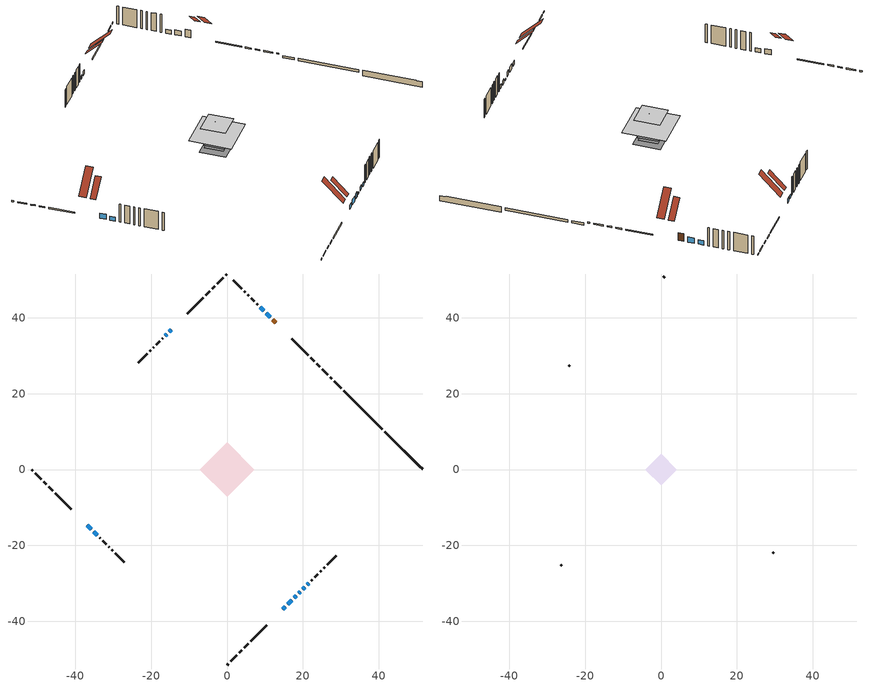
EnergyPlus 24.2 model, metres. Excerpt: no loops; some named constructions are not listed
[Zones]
conditioned space
 floor adiabatic (Floor2 construction): -3.35,0 0,3.35 3.35,0 0,-3.35 z0.43
 floor adiabatic (Floor3 construction): -0.77,0 0,0.77 0.77,0 0,-0.77 z0.43
 floor adiabatic (AdiabaticFloorConstruction): -7.13,0 0,7.13 7.13,0 0,-7.13 z2.87
 floor foundation (Slab1 construction): -4.4,0 0,4.4 4.4,0 0,-4.4 z-1.07
 floor foundation (Slab2 construction): -3.15,0 0,3.15 3.15,0 0,-3.15 z-0.3
 floor foundation (Slab2 construction 1): -1.37,0 0,1.37 1.37,0 0,-1.37 z-0.3
 wall outside (RimJoist1 construction): 0,-51.52 0.36,-51.16 / -51.52,0 -51.16,-0.36 / 0,51.52 -0.36,51.16 / 27.6,23.92 27.24,24.29 z0.43:0.73
 wall outside (RimJoist2 construction): 1.02,-50.51 2.54,-48.99 / -50.51,-1.02 -48.99,-2.54 / -1.02,50.51 -2.54,48.99 / 26.58,24.94 25.06,26.46 z0.43:0.73
 wall outside (RimJoist3 construction): 3.19,-48.33 3.92,-47.61 / -48.33,-3.19 -47.61,-3.92 / -3.19,48.33 -3.92,47.61 / 24.41,27.12 23.68,27.84 z0.43:0.73
 wall outside (RimJoist4 construction): 4.57,-46.95 5.55,-45.98 / -46.95,-4.57 -45.98,-5.55 / -4.57,46.95 -5.55,45.98 / 23.03,28.5 22.06,29.47 z0.43:0.73
 wall outside (RimJoist5 construction): 6.2,-45.32 10.53,-41 / -45.32,-6.2 -41,-10.53 / -6.2,45.32 -10.53,41 / 21.4,30.13 17.07,34.45 z0.43:0.73
 wall outside (AdiabaticWallConstruction 1): 12.91,38.61 12.02,39.5 z0.43:2.46
 wall outside (AdiabaticWallConstruction): 14.69,-36.84 15.32,-36.21 / 19.94,-31.58 20.56,-30.97 / 9.67,41.86 8.77,42.76 / -35.14,-16.39 -34.24,-17.29 z0.43:1.52; 11.37,40.16 10.32,41.2 / 15.97,-35.55 17.02,-34.51 / 17.67,-33.85 18.29,-33.24 / -36.84,-14.69 -35.79,-15.73 z0.43:1.78; -14.69,36.84 -15.19,36.33 z0.43:1.57; 18.94,-32.58 19.29,-32.24 z0.43:0.76; 21.21,-30.31 21.61,-29.92 / -15.85,35.68 -16.24,35.28 z0.43:1.35
 wall outside (Wall1 construction): 22.26,-29.26 22.49,-29.04 / -33.58,-17.94 -33.36,-18.17 / -16.9,34.63 -17.12,34.4 / 8.11,43.41 7.89,43.63 z0.43:5.31
 wall outside (Wall2 construction): 23.14,-28.38 23.98,-27.55 / -32.7,-18.82 -31.87,-19.66 / -17.78,33.75 -18.62,32.91 / 7.23,44.29 6.4,45.13 z0.43:5.31
 wall outside (Wall3 construction): 24.64,-26.89 24.85,-26.68 / -31.21,-20.32 -31,-20.53 / -19.27,32.25 -19.48,32.04 / 5.74,45.79 5.53,46 z0.43:5.31
 wall outside (Wall4 construction): 25.5,-26.02 25.79,-25.74 / -30.34,-21.18 -30.06,-21.47 / -20.14,31.39 -20.42,31.1 / 4.87,46.65 4.59,46.94 z0.43:5.31
 wall outside (Wall5 construction): 26.44,-25.08 28.77,-22.75 / -29.4,-22.12 -27.07,-24.45 / -21.08,30.45 -23.41,28.12 / 3.93,47.59 1.6,49.92 z0.43:5.31
 wall foundation (FoundationWall1 construction): 41.57,9.95,-1.07 41.57,9.95,0.43 50.53,1,0.43 50.53,1,0.32 51.52,0,0.32 51.52,0,-1.07
 wall foundation (FoundationWall2 construction): 40.91,10.61 30.82,20.71 z-0.3:0.31
 wall foundation (FoundationWall3 construction): 30.16,21.36 28.26,23.27 z-0.3:0.31
 window (WindowConstruction): 14.69,-36.84 15.32,-36.21 z0.43:1.52
 window (WindowConstruction 4): 11.37,40.16 10.32,41.2 z0.43:1.78
 window (WindowConstruction 5): -14.69,36.84 -15.19,36.33 z0.43:1.57
 window (WindowConstruction 6): 15.97,-35.55 17.02,-34.51 z0.43:1.78
 window (WindowConstruction 7): 17.68,-33.85 18.29,-33.24 z0.43:1.78
 window (WindowConstruction 8): -36.84,-14.69 -35.79,-15.73 z0.43:1.78
 window (WindowConstruction 11): 18.94,-32.58 19.29,-32.24 z0.43:0.76
 window (WindowConstruction 1): 19.94,-31.58 20.55,-30.97 z0.43:1.52
 window (WindowConstruction 2): 9.67,41.86 8.77,42.76 z0.43:1.52
 window (WindowConstruction 3): -35.14,-16.39 -34.24,-17.29 z0.43:1.52
 window (WindowConstruction 9): 21.21,-30.31 21.61,-29.92 z0.43:1.34
 window (WindowConstruction 10): -15.85,35.68 -16.24,35.28 z0.43:1.34
 door (Door): 12.91,38.61 12.02,39.5 z0.43:2.46
 ceiling adiabatic (AdiabaticFloorConstruction): 0,-7.13 7.13,0 0,7.13 -7.13,0 z2.87
 roof outside (Roof2 construction): 14.03,-37.49,5.31 11.37,-34.83,9.08 10.42,-35.77,9.08 13.09,-38.44,5.31; -37.49,-14.03,5.31 -34.83,-11.37,9.08 -35.77,-10.42,9.08 -38.44,-13.09,5.31; -14.03,37.49,5.31 -11.37,34.83,9.08 -10.42,35.77,9.08 -13.09,38.44,5.31; 13.57,37.96,5.31 10.9,35.29,9.08 11.84,34.35,9.08 14.51,37.01,5.31
 roof outside (Roof3 construction): 0,0.75 -0.75,0 0,-0.75 0.75,0 z5.31
attic - vented
 floor to conditioned space (Floor1 construction Reversed): -4.19,0 0,4.19 4.19,0 0,-4.19 z5.31
 wall outside (Wall6 construction): 29.43,-22.1 29.72,-21.81 / -26.42,-25.11 -26.13,-25.4 / -24.07,27.46 -24.36,27.17 / 0.95,50.58 0.66,50.87 z0.43:5.31
 roof outside (Roof1 construction): 12.43,-39.09,5.31 8.91,-35.57,10.29 7.66,-36.81,10.29 11.19,-40.34,5.31; -39.09,-12.43,5.31 -35.57,-8.91,10.29 -36.81,-7.66,10.29 -40.34,-11.19,5.31; -12.43,39.09,5.31 -8.91,35.57,10.29 -7.66,36.81,10.29 -11.19,40.34,5.31; 15.17,36.36,5.31 11.64,32.83,10.29 12.89,31.58,10.29 16.41,35.11,5.31
[Material] Roughness=Rough; Thermal Absorptance=0.9
Name | Thickness {m} | Conductivity {W/m-K} | Density {kg/m3} | Specific Heat {J/kg-K} | Solar Absorptance | Visible Absorptance
ceiling loosefill ins | 0.254 | 0.0480833 | 16.02 | 1046.75 | 0.7 | 0.7
ceiling stud and cavity | 0.1397 | 0.228636 | 65.682 | 1177.47 | 0.7 | 0.7
gypsum board | 0.0127 | 0.160291 | 801 | 837.4 | 0.6 | 0.6
[Construction]
Floor1 construction: ceiling loosefill ins, ceiling stud and cavity, gypsum board
[EnergyManagementSystem:Program]
component_loads_program: Set loads_htg_walls = 0; Set loads_htg_rim_joists = 0; Set loads_htg_foundation_walls = 0; Set loads_htg_floors = 0; Set loads_htg_slabs = 0; Set loads_htg_ceilings = 0; Set loads_htg_roofs = 0; Set loads_htg_windows_conduction = 0; Set loads_htg_windows_solar = 0; Set loads_htg_doors = 0; Set loads_htg_skylights_conduction = 0; Set loads_htg_skylights_solar = 0; Set loads_htg_internal_mass = 0; Set loads_htg_intgains = 0; Set loads_htg_lighting = 0; Set loads_htg_infil = 0; Set loads_htg_mechvent = 0; Set loads_htg_natvent = 0; Set loads_htg_whf = 0; Set loads_htg_ducts = 0; Set loads_clg_walls = 0; Set loads_clg_rim_joists = 0; Set loads_clg_foundation_walls = 0; Set loads_clg_floors = 0; Set loads_clg_slabs = 0; Set loads_clg_ceilings = 0; Set loads_clg_roofs = 0; Set loads_clg_windows_conduction = 0; Set loads_clg_windows_solar = 0; Set loads_clg_doors = 0; Set loads_clg_skylights_conduction = 0; Set loads_clg_skylights_solar = 0; Set loads_clg_internal_mass = 0; Set loads_clg_intgains = 0; Set loads_clg_lighting = 0; Set loads_clg_infil = 0; Set loads_clg_mechvent = 0; Set loads_clg_natvent = 0; Set loads_clg_whf = 0; Set loads_clg_ducts = 0; Set hr_walls = 0; Set hr_walls = hr_walls + s_conv_36 + s_ig_36 + s_sol_36 + s_lgt_36 + s_surf_36; Set hr_walls = hr_walls + s_conv_37 + s_ig_37 + s_sol_37 + s_lgt_37 + s_surf_37; Set hr_walls = hr_walls + s_conv_38 + s_ig_38 + s_sol_38 + s_lgt_38 + s_surf_38; Set hr_walls = hr_walls + s_conv_39 + s_ig_39 + s_sol_39 + s_lgt_39 + s_surf_39; Set hr_walls = hr_walls + s_conv_40 + s_ig_40 + s_sol_40 + s_lgt_40 + s_surf_40; Set hr_walls = hr_walls + s_conv_41 + s_ig_41 + s_sol_41 + s_lgt_41 + s_surf_41; Set hr_walls = hr_walls + s_conv_42 + s_ig_42 + s_sol_42 + s_lgt_42 + s_surf_42; Set hr_walls = hr_walls + s_conv_43 + s_ig_43 + s_sol_43 + s_lgt_43 + s_surf_43; Set hr_walls = hr_walls + s_conv_44 + s_ig_44 + s_sol_44 + s_lgt_44 + s_surf_44; Set hr_walls = hr_walls + s_conv_45 + s_ig_45 + s_sol_45 + s_lgt_45 + s_surf_45; Set hr_walls = hr_walls + s_conv_46 + s_ig_46 + s_sol_46 + s_lgt_46 + s_surf_46; Set hr_walls = hr_walls + s_conv_47 + s_ig_47 + s_sol_47 + s_lgt_47 + s_surf_47; Set hr_walls = hr_walls + s_conv_48 + s_ig_48 + s_sol_48 + s_lgt_48 + s_surf_48; Set hr_walls = hr_walls + s_conv_49 + s_ig_49 + s_sol_49 + s_lgt_49 + s_surf_49; Set hr_walls = hr_walls + s_conv_50 + s_ig_50 + s_sol_50 + s_lgt_50 + s_surf_50; Set hr_walls = hr_walls + s_conv_51 + s_ig_51 + s_sol_51 + s_lgt_51 + s_surf_51; Set hr_walls = hr_walls + s_conv_52 + s_ig_52 + s_sol_52 + s_lgt_52 + s_surf_52; Set hr_walls = hr_walls + s_conv_53 + s_ig_53 + s_sol_53 + s_lgt_53 + s_surf_53; Set hr_walls = hr_walls + s_conv_54 + s_ig_54 + s_sol_54 + s_lgt_54 + s_surf_54; Set hr_walls = hr_walls + s_conv_55 + s_ig_55 + s_sol_55 + s_lgt_55 + s_surf_55; Set hr_rim_joists = 0; Set hr_rim_joists = hr_rim_joists + s_conv_8 + s_ig_8 + s_sol_8 + s_lgt_8 + s_surf_8; Set hr_rim_joists = hr_rim_joists + s_conv_9 + s_ig_9 + s_sol_9 + s_lgt_9 + s_surf_9; Set hr_rim_joists = hr_rim_joists + s_conv_10 + s_ig_10 + s_sol_10 + s_lgt_10 + s_surf_10; Set hr_rim_joists = hr_rim_joists + s_conv_11 + s_ig_11 + s_sol_11 + s_lgt_11 + s_surf_11; Set hr_rim_joists = hr_rim_joists + s_conv_12 + s_ig_12 + s_sol_12 + s_lgt_12 + s_surf_12; Set hr_rim_joists = hr_rim_joists + s_conv_13 + s_ig_13 + s_sol_13 + s_lgt_13 + s_surf_13; Set hr_rim_joists = hr_rim_joists + s_conv_14 + s_ig_14 + s_sol_14 + s_lgt_14 + s_surf_14; Set hr_rim_joists = hr_rim_joists + s_conv_15 + s_ig_15 + s_sol_15 + s_lgt_15 + s_surf_15; Set hr_rim_joists = hr_rim_joists + s_conv_16 + s_ig_16 + s_sol_16 + s_lgt_16 + s_surf_16; Set hr_rim_joists = hr_rim_joists + s_conv_17 + s_ig_17 + s_sol_17 + s_lgt_17 + s_surf_17; Set hr_rim_joists = hr_rim_joists + s_conv_18 + s_ig_18 + s_sol_18 + s_lgt_18 + s_surf_18; Set hr_rim_joists = hr_rim_joists + s_conv_19 + s_ig_19 + s_sol_19 + s_lgt_19 + s_surf_19; Set hr_rim_joists = hr_rim_joists + s_conv_20 + s_ig_20 + s_sol_20 + s_lgt_20 + s_surf_20; Set hr_rim_joists = hr_rim_joists + s_conv_21 + s_ig_21 + s_sol_21 + s_lgt_21 + s_surf_21; Set hr_rim_joists = hr_rim_joists + s_conv_22 + s_ig_22 + s_sol_22 + s_lgt_22 + s_surf_22; Set hr_rim_joists = hr_rim_joists + s_conv_23 + s_ig_23 + s_sol_23 + s_lgt_23 + s_surf_23; Set hr_rim_joists = hr_rim_joists + s_conv_24 + s_ig_24 + s_sol_24 + s_lgt_24 + s_surf_24; Set hr_rim_joists = hr_rim_joists + s_conv_25 + s_ig_25 + s_sol_25 + s_lgt_25 + s_surf_25; Set hr_rim_joists = hr_rim_joists + s_conv_26 + s_ig_26 + s_sol_26 + s_lgt_26 + s_surf_26; Set hr_rim_joists = hr_rim_joists + s_conv_27 + s_ig_27 + s_sol_27 + s_lgt_27 + s_surf_27; Set hr_foundation_walls = 0; Set hr_foundation_walls = hr_foundation_walls + s_conv_3 + s_ig_3 + s_sol_3 + s_lgt_3 + s_surf_3; Set hr_foundation_walls = hr_foundation_walls + s_conv_4 + s_ig_4 + s_sol_4 + s_lgt_4 + s_surf_4; Set hr_foundation_walls = hr_foundation_walls + s_conv_5 + s_ig_5 + s_sol_5 + s_lgt_5 + s_surf_5; Set hr_floors = 0; Set hr_floors = hr_floors + s_conv_1 + s_ig_1 + s_sol_1 + s_lgt_1 + s_surf_1; Set hr_floors = hr_floors + s_conv_2 + s_ig_2 + s_sol_2 + s_lgt_2 + s_surf_2; Set hr_slabs = 0; Set hr_slabs = hr_slabs + s_conv_33 + s_ig_33 + s_sol_33 + s_lgt_33 + s_surf_33; Set hr_slabs = hr_slabs + s_conv_34 + s_ig_34 + s_sol_34 + s_lgt_34 + s_surf_34; Set hr_slabs = hr_slabs + s_conv_35 + s_ig_35 + s_sol_35 + s_lgt_35 + s_surf_35; Set hr_ceilings = 0; Set hr_ceilings = hr_ceilings + s_conv + s_ig + s_sol + s_lgt + s_surf; Set hr_roofs = 0; Set hr_roofs = hr_roofs + s_conv_28 + s_ig_28 + s_sol_28 + s_lgt_28 + s_surf_28; Set hr_roofs = hr_roofs + s_conv_29 + s_ig_29 + s_sol_29 + s_lgt_29 + s_surf_29; Set hr_roofs = hr_roofs + s_conv_30 + s_ig_30 + s_sol_30 + s_lgt_30 + s_surf_30; Set hr_roofs = hr_roofs + s_conv_31 + s_ig_31 + s_sol_31 + s_lgt_31 + s_surf_31; Set hr_roofs = hr_roofs + s_conv_32 + s_ig_32 + s_sol_32 + s_lgt_32 + s_surf_32; Set hr_windows_conduction = 0; Set hr_windows_conduction = hr_windows_conduction + ss_conv_1; Set hr_windows_conduction = hr_windows_conduction + ss_ig_1; Set hr_windows_conduction = hr_windows_conduction + ss_surf_1; Set hr_windows_conduction = hr_windows_conduction + ss_conv_2; Set hr_windows_conduction = hr_windows_conduction + ss_ig_2; Set hr_windows_conduction = hr_windows_conduction + ss_surf_2; Set hr_windows_conduction = hr_windows_conduction + ss_conv_3; Set hr_windows_conduction = hr_windows_conduction + ss_ig_3; Set hr_windows_conduction = hr_windows_conduction + ss_surf_3; Set hr_windows_conduction = hr_windows_conduction + ss_conv_4; Set hr_windows_conduction = hr_windows_conduction + ss_ig_4; Set hr_windows_conduction = hr_windows_conduction + ss_surf_4; Set hr_windows_conduction = hr_windows_conduction + ss_conv_5; Set hr_windows_conduction = hr_windows_conduction + ss_ig_5; Set hr_windows_conduction = hr_windows_conduction + ss_surf_5; Set hr_windows_conduction = hr_windows_conduction + ss_conv_6; Set hr_windows_conduction = hr_windows_conduction + ss_ig_6; Set hr_windows_conduction = hr_windows_conduction + ss_surf_6; Set hr_windows_conduction = hr_windows_conduction + ss_conv_7; Set hr_windows_conduction = hr_windows_conduction + ss_ig_7; Set hr_windows_conduction = hr_windows_conduction + ss_surf_7; Set hr_windows_conduction = hr_windows_conduction + ss_conv_8; Set hr_windows_conduction = hr_windows_conduction + ss_ig_8; Set hr_windows_conduction = hr_windows_conduction + ss_surf_8; Set hr_windows_conduction = hr_windows_conduction + ss_conv_9; Set hr_windows_conduction = hr_windows_conduction + ss_ig_9; Set hr_windows_conduction = hr_windows_conduction + ss_surf_9; Set hr_windows_conduction = hr_windows_conduction + ss_conv_10; Set hr_windows_conduction = hr_windows_conduction + ss_ig_10; Set hr_windows_conduction = hr_windows_conduction + ss_surf_10; Set hr_windows_conduction = hr_windows_conduction + ss_conv_11; Set hr_windows_conduction = hr_windows_conduction + ss_ig_11; Set hr_windows_conduction = hr_windows_conduction + ss_surf_11; Set hr_windows_conduction = hr_windows_conduction + ss_conv_12; Set hr_windows_conduction = hr_windows_conduction + ss_ig_12; Set hr_windows_conduction = hr_windows_conduction + ss_surf_12; Set hr_windows_solar = 0; Set hr_windows_solar = hr_windows_solar - ss_trans_in * ZoneTimestep * 3600 + ss_back_out * ZoneTimestep * 3600 + ss_trans_out * ZoneTimestep * 3600; Set hr_windows_solar = hr_windows_solar - ss_trans_in_1 * ZoneTimestep * 3600 + ss_back_out_1 * ZoneTimestep * 3600 + ss_trans_out_1 * ZoneTimestep * 3600; Set hr_windows_solar = hr_windows_solar - ss_trans_in_2 * ZoneTimestep * 3600 + ss_back_out_2 * ZoneTimestep * 3600 + ss_trans_out_2 * ZoneTimestep * 3600; Set hr_windows_solar = hr_windows_solar - ss_trans_in_3 * ZoneTimestep * 3600 + ss_back_out_3 * ZoneTimestep * 3600 + ss_trans_out_3 * ZoneTimestep * 3600; Set hr_windows_solar = hr_windows_solar - ss_trans_in_4 * ZoneTimestep * 3600 + ss_back_out_4 * ZoneTimestep * 3600 + ss_trans_out_4 * ZoneTimestep * 3600; Set hr_windows_solar = hr_windows_solar - ss_trans_in_5 * ZoneTimestep * 3600 + ss_back_out_5 * ZoneTimestep * 3600 + ss_trans_out_5 * ZoneTimestep * 3600; Set hr_windows_solar = hr_windows_solar - ss_trans_in_6 * ZoneTimestep * 3600 + ss_back_out_6 * ZoneTimestep * 3600 + ss_trans_out_6 * ZoneTimestep * 3600; Set hr_windows_solar = hr_windows_solar - ss_trans_in_7 * ZoneTimestep * 3600 + ss_back_out_7 * ZoneTimestep * 3600 + ss_trans_out_7 * ZoneTimestep * 3600; Set hr_windows_solar = hr_windows_solar - ss_trans_in_8 * ZoneTimestep * 3600 + ss_back_out_8 * ZoneTimestep * 3600 + ss_trans_out_8 * ZoneTimestep * 3600; Set hr_windows_solar = hr_windows_solar - ss_trans_in_9 * ZoneTimestep * 3600 + ss_back_out_9 * ZoneTimestep * 3600 + ss_trans_out_9 * ZoneTimestep * 3600; Set hr_windows_solar = hr_windows_solar - ss_trans_in_10 * ZoneTimestep * 3600 + ss_back_out_10 * ZoneTimestep * 3600 + ss_trans_out_10 * ZoneTimestep * 3600; Set hr_windows_solar = hr_windows_solar - ss_trans_in_11 * ZoneTimestep * 3600 + ss_back_out_11 * ZoneTimestep * 3600 + ss_trans_out_11 * ZoneTimestep * 3600; Set hr_doors = 0; Set hr_doors = hr_doors + ss_sol; Set hr_doors = hr_doors + ss_lgt; Set hr_doors = hr_doors + ss_conv; Set hr_doors = hr_doors + ss_ig; Set hr_doors = hr_doors + ss_surf; Set hr_skylights_conduction = 0; Set hr_skylights_solar = 0; Set hr_internal_mass = 0; Set hr_internal_mass = hr_internal_mass + s_conv_6 + s_ig_6 + s_sol_6 + s_lgt_6 + s_surf_6; Set hr_internal_mass = hr_internal_mass + s_conv_7 + s_ig_7 + s_sol_7 + s_lgt_7 + s_surf_7; Set hr_internal_mass = hr_internal_mass + im_conv + im_ig + im_sol + im_lgt + im_surf; Set hr_internal_mass = hr_internal_mass + im_conv_1 + im_ig_1 + im_sol_1 + im_lgt_1 + im_surf_1; Set hr_intgains = 0; Set hr_intgains = hr_intgains - ig_ee_conv - ig_ee_rad - ig_ee_conv_1 - ig_ee_rad_1 - ig_ee_conv_2 - ig_ee_rad_2 - ig_ee_conv_3 - ig_ee_rad_3 - ig_ee_conv_4 - ig_ee_rad_4 - ig_ee_conv_5 - ig_ee_rad_5 - ig_ee_conv_6 - ig_ee_rad_6 - ig_oe_conv - ig_oe_rad - ig_oe_conv_1 - ig_oe_rad_1 - ig_oe_conv_2 - ig_oe_rad_2 - ig_oe_conv_3 - ig_oe_rad_3 - ig_oe_conv_4 - ig_oe_rad_4 - ig_ppl_conv - ig_ppl_rad; Set hr_lighting = 0; Set hr_lighting = hr_lighting - ig_lgt_conv - ig_lgt_rad - ig_lgt_vis; Set hr_infil = 0; Set hr_infil = hr_infil - airflow_gain + airflow_loss; Set hr_natvent = 0; Set hr_natvent = hr_natvent - airflow_gain_1 + airflow_loss_1; Set hr_whf = 0; Set hr_whf = hr_whf - airflow_gain_2 + airflow_loss_2; Set hr_mechvent = 0; Set hr_mechvent = hr_mechvent - mv_conv - mv_rad - mv_conv_1 - mv_rad_1 - mv_conv_2 - mv_rad_2 - mv_conv_3 - mv_rad_3; Set hr_ducts = 0; Set hr_intgains = hr_intgains + dhw_loss * (1.0*(1-dhw_rtf) + 1.0*dhw_rtf); Set htg_mode = 0; Set clg_mode = 0; If (htg_load_cond > 0); Set htg_mode = 1.0; ElseIf (clg_load_cond > 0); Set clg_mode = 0.0; Else; Set htg_season = 0; Set clg_season = 0; If ((DayOfYear >= 1) && (DayOfYear <= 365)); Set clg_season = 1; EndIf; If ((DayOfYear >= 1) && (DayOfYear <= 365)); Set htg_season = 1; EndIf; If ((airflow_gain_1 <> 0) || (airflow_loss_1 <> 0)) && (clg_season == 1); Set clg_mode = 0.0; ElseIf ((airflow_gain_2 <> 0) || (airflow_loss_2 <> 0)) && (clg_season == 1); Set clg_mode = 0.0; Else; Set Tmid_setpoint = (htg_sp_s_1 + clg_sp_s_1) / 2; If (tin_s_1 > Tmid_setpoint) && (clg_season == 1); Set clg_mode = 0.0; ElseIf (tin_s_1 < Tmid_setpoint) && (htg_season == 1); Set htg_mode = 1.0; EndIf; EndIf; EndIf; Set loads_htg_walls = loads_htg_walls + (hr_walls * htg_mode * 1); Set loads_htg_rim_joists = loads_htg_rim_joists + (hr_rim_joists * htg_mode * 1); Set loads_htg_foundation_walls = loads_htg_foundation_walls + (hr_foundation_walls * htg_mode * 1); Set loads_htg_floors = loads_htg_floors + (hr_floors * htg_mode * 1); Set loads_htg_slabs = loads_htg_slabs + (hr_slabs * htg_mode * 1); Set loads_htg_ceilings = loads_htg_ceilings + (hr_ceilings * htg_mode * 1); Set loads_htg_roofs = loads_htg_roofs + (hr_roofs * htg_mode * 1); Set loads_htg_windows_conduction = loads_htg_windows_conduction + (hr_windows_conduction * htg_mode * 1); Set loads_htg_windows_solar = loads_htg_windows_solar + (hr_windows_solar * htg_mode * 1); Set loads_htg_doors = loads_htg_doors + (hr_doors * htg_mode * 1); Set loads_htg_skylights_conduction = loads_htg_skylights_conduction + (hr_skylights_conduction * htg_mode * 1); Set loads_htg_skylights_solar = loads_htg_skylights_solar + (hr_skylights_solar * htg_mode * 1); Set loads_htg_internal_mass = loads_htg_internal_mass + (hr_internal_mass * htg_mode * 1); Set loads_htg_intgains = loads_htg_intgains + (hr_intgains * htg_mode * 1); Set loads_htg_lighting = loads_htg_lighting + (hr_lighting * htg_mode * 1); Set loads_htg_infil = loads_htg_infil + (hr_infil * htg_mode * 1); Set loads_htg_mechvent = loads_htg_mechvent + (hr_mechvent * htg_mode * 1); Set loads_htg_natvent = loads_htg_natvent + (hr_natvent * htg_mode * 1); Set loads_htg_whf = loads_htg_whf + (hr_whf * htg_mode * 1); Set loads_htg_ducts = loads_htg_ducts + (hr_ducts * htg_mode * 1); Set loads_clg_walls = loads_clg_walls + (-hr_walls * clg_mode * 1); Set loads_clg_rim_joists = loads_clg_rim_joists + (-hr_rim_joists * clg_mode * 1); Set loads_clg_foundation_walls = loads_clg_foundation_walls + (-hr_foundation_walls * clg_mode * 1); Set loads_clg_floors = loads_clg_floors + (-hr_floors * clg_mode * 1); Set loads_clg_slabs = loads_clg_slabs + (-hr_slabs * clg_mode * 1); Set loads_clg_ceilings = loads_clg_ceilings + (-hr_ceilings * clg_mode * 1); Set loads_clg_roofs = loads_clg_roofs + (-hr_roofs * clg_mode * 1); Set loads_clg_windows_conduction = loads_clg_windows_conduction + (-hr_windows_conduction * clg_mode * 1); Set loads_clg_windows_solar = loads_clg_windows_solar + (-hr_windows_solar * clg_mode * 1); Set loads_clg_doors = loads_clg_doors + (-hr_doors * clg_mode * 1); Set loads_clg_skylights_conduction = loads_clg_skylights_conduction + (-hr_skylights_conduction * clg_mode * 1); Set loads_clg_skylights_solar = loads_clg_skylights_solar + (-hr_skylights_solar * clg_mode * 1); Set loads_clg_internal_mass = loads_clg_internal_mass + (-hr_internal_mass * clg_mode * 1); Set loads_clg_intgains = loads_clg_intgains + (-hr_intgains * clg_mode * 1); Set loads_clg_lighting = loads_clg_lighting + (-hr_lighting * clg_mode * 1); Set loads_clg_infil = loads_clg_infil + (-hr_infil * clg_mode * 1); Set loads_clg_mechvent = loads_clg_mechvent + (-hr_mechvent * clg_mode * 1); Set loads_clg_natvent = loads_clg_natvent + (-hr_natvent * clg_mode * 1); Set loads_clg_whf = loads_clg_whf + (-hr_whf * clg_mode * 1); Set loads_clg_ducts = loads_clg_ducts + (-hr_ducts * clg_mode * 1)
[EnergyManagementSystem:ProgramCallingManager]
water_heater_EC_adj_ProgramManager: EndOfSystemTimestepBeforeHVACReporting; water_heater_EC_adj
[EnergyManagementSystem:OutputVariable] Type of Data in Variable=Summed
Name | EMS Variable | Update Frequency | EMS Program or Subroutine | Units
boiler hydronic pump disaggregate htg primary | boiler_hydronic_pump_primary_htg | SystemTimestep | boiler_hydronic_pump_disaggregate_program | J
unit heater supply fan disaggregate htg primary | unit_heater_supply_fan_primary_htg | SystemTimestep | unit_heater_supply_fan_disaggregate_program | J
loads_htg_tot_peakload_outvar; loads_htg_tot_annual_outvar; Energy Management System Output Variable 1; Energy Management System Output Variable 45 | loads_htg_tot | ZoneTimestep | total_loads_program | J
loads_clg_tot_peakload_outvar; loads_clg_tot_annual_outvar; Energy Management System Output Variable 2; Energy Management System Output Variable 46 | loads_clg_tot | ZoneTimestep | total_loads_program | J
htg_unmet_hours_annual_outvar; Energy Management System Output Variable 3 | htg_unmet_hours | ZoneTimestep | unmet_hours_program | hr
clg_unmet_hours_annual_outvar; Energy Management System Output Variable 4 | clg_unmet_hours | ZoneTimestep | unmet_hours_program | hr
loads_htg_roofs_annual_outvar; Energy Management System Output Variable 5 | loads_htg_roofs | ZoneTimestep | component_loads_program | J
loads_htg_ceilings_annual_outvar; Energy Management System Output Variable 6 | loads_htg_ceilings | ZoneTimestep | component_loads_program | J
loads_htg_walls_annual_outvar; Energy Management System Output Variable 7 | loads_htg_walls | ZoneTimestep | component_loads_program | J
loads_htg_rim_joists_annual_outvar; Energy Management System Output Variable 8 | loads_htg_rim_joists | ZoneTimestep | component_loads_program | J
loads_htg_foundation_walls_annual_outvar; Energy Management System Output Variable 9 | loads_htg_foundation_walls | ZoneTimestep | component_loads_program | J
loads_htg_doors_annual_outvar; Energy Management System Output Variable 10 | loads_htg_doors | ZoneTimestep | component_loads_program | J
loads_htg_windows_conduction_annual_outvar; Energy Management System Output Variable 11 | loads_htg_windows_conduction | ZoneTimestep | component_loads_program | J
loads_htg_windows_solar_annual_outvar; Energy Management System Output Variable 12 | loads_htg_windows_solar | ZoneTimestep | component_loads_program | J
loads_htg_skylights_conduction_annual_outvar; Energy Management System Output Variable 13 | loads_htg_skylights_conduction | ZoneTimestep | component_loads_program | J
loads_htg_skylights_solar_annual_outvar; Energy Management System Output Variable 14 | loads_htg_skylights_solar | ZoneTimestep | component_loads_program | J
loads_htg_floors_annual_outvar; Energy Management System Output Variable 15 | loads_htg_floors | ZoneTimestep | component_loads_program | J
loads_htg_slabs_annual_outvar; Energy Management System Output Variable 16 | loads_htg_slabs | ZoneTimestep | component_loads_program | J
loads_htg_internal_mass_annual_outvar; Energy Management System Output Variable 17 | loads_htg_internal_mass | ZoneTimestep | component_loads_program | J
loads_htg_infil_annual_outvar; Energy Management System Output Variable 18 | loads_htg_infil | ZoneTimestep | component_loads_program | J
loads_htg_natvent_annual_outvar; Energy Management System Output Variable 19 | loads_htg_natvent | ZoneTimestep | component_loads_program | J
loads_htg_mechvent_annual_outvar; Energy Management System Output Variable 20 | loads_htg_mechvent | ZoneTimestep | component_loads_program | J
loads_htg_whf_annual_outvar; Energy Management System Output Variable 21 | loads_htg_whf | ZoneTimestep | component_loads_program | J
loads_htg_ducts_annual_outvar; Energy Management System Output Variable 22 | loads_htg_ducts | ZoneTimestep | component_loads_program | J
loads_htg_intgains_annual_outvar; Energy Management System Output Variable 23 | loads_htg_intgains | ZoneTimestep | component_loads_program | J
loads_htg_lighting_annual_outvar; Energy Management System Output Variable 24 | loads_htg_lighting | ZoneTimestep | component_loads_program | J
loads_clg_roofs_annual_outvar; Energy Management System Output Variable 25 | loads_clg_roofs | ZoneTimestep | component_loads_program | J
loads_clg_ceilings_annual_outvar; Energy Management System Output Variable 26 | loads_clg_ceilings | ZoneTimestep | component_loads_program | J
loads_clg_walls_annual_outvar; Energy Management System Output Variable 27 | loads_clg_walls | ZoneTimestep | component_loads_program | J
loads_clg_rim_joists_annual_outvar; Energy Management System Output Variable 28 | loads_clg_rim_joists | ZoneTimestep | component_loads_program | J
loads_clg_foundation_walls_annual_outvar; Energy Management System Output Variable 29 | loads_clg_foundation_walls | ZoneTimestep | component_loads_program | J
loads_clg_doors_annual_outvar; Energy Management System Output Variable 30 | loads_clg_doors | ZoneTimestep | component_loads_program | J
loads_clg_windows_conduction_annual_outvar; Energy Management System Output Variable 31 | loads_clg_windows_conduction | ZoneTimestep | component_loads_program | J
loads_clg_windows_solar_annual_outvar; Energy Management System Output Variable 32 | loads_clg_windows_solar | ZoneTimestep | component_loads_program | J
loads_clg_skylights_conduction_annual_outvar; Energy Management System Output Variable 33 | loads_clg_skylights_conduction | ZoneTimestep | component_loads_program | J
loads_clg_skylights_solar_annual_outvar; Energy Management System Output Variable 34 | loads_clg_skylights_solar | ZoneTimestep | component_loads_program | J
loads_clg_floors_annual_outvar; Energy Management System Output Variable 35 | loads_clg_floors | ZoneTimestep | component_loads_program | J
loads_clg_slabs_annual_outvar; Energy Management System Output Variable 36 | loads_clg_slabs | ZoneTimestep | component_loads_program | J
loads_clg_internal_mass_annual_outvar; Energy Management System Output Variable 37 | loads_clg_internal_mass | ZoneTimestep | component_loads_program | J
loads_clg_infil_annual_outvar; Energy Management System Output Variable 38 | loads_clg_infil | ZoneTimestep | component_loads_program | J
loads_clg_natvent_annual_outvar; Energy Management System Output Variable 39 | loads_clg_natvent | ZoneTimestep | component_loads_program | J
loads_clg_mechvent_annual_outvar; Energy Management System Output Variable 40 | loads_clg_mechvent | ZoneTimestep | component_loads_program | J
loads_clg_whf_annual_outvar; Energy Management System Output Variable 41 | loads_clg_whf | ZoneTimestep | component_loads_program | J
loads_clg_ducts_annual_outvar; Energy Management System Output Variable 42 | loads_clg_ducts | ZoneTimestep | component_loads_program | J
loads_clg_intgains_annual_outvar; Energy Management System Output Variable 43 | loads_clg_intgains | ZoneTimestep | component_loads_program | J
loads_clg_lighting_annual_outvar; Energy Management System Output Variable 44 | loads_clg_lighting | ZoneTimestep | component_loads_program | J
[Schedule:Day:Interval]
interior lighting schedule day: No, 01:00, 0.108182, 04:00, 0.0901515, 05:00, 0.0991667, 06:00, 0.162273, 07:00, 0.270455, 08:00, 0.342576, 10:00, 0.369621, 11:00, 0.351591, 12:00, 0.333561, 13:00, 0.324545, 14:00, 0.31553, 15:00, 0.333561, 16:00, 0.369621, 17:00, 0.450758, 18:00, 0.585985, 19:00, 0.775303, 20:00, 0.955606, 21:00, 0.991667, 22:00, 0.712197, 23:00, 0.360606, 24:00, 0.162273
interior lighting schedule day 1: No, 01:00, 0.100909, 04:00, 0.0840909, 05:00, 0.0925, 06:00, 0.151364, 07:00, 0.252273, 08:00, 0.319545, 10:00, 0.344773, 11:00, 0.327955, 12:00, 0.311136, 13:00, 0.302727, 14:00, 0.294318, 15:00, 0.311136, 16:00, 0.344773, 17:00, 0.420455, 18:00, 0.546591, 19:00, 0.723182, 20:00, 0.891364, 21:00, 0.925, 22:00, 0.664318, 23:00, 0.336364, 24:00, 0.151364
interior lighting schedule day 2: No, 01:00, 0.0927273, 04:00, 0.0772727, 05:00, 0.085, 06:00, 0.139091, 07:00, 0.231818, 08:00, 0.293636, 10:00, 0.316818, 11:00, 0.301364, 12:00, 0.285909, 13:00, 0.278182, 14:00, 0.270455, 15:00, 0.285909, 16:00, 0.316818, 17:00, 0.386364, 18:00, 0.502273, 19:00, 0.664545, 20:00, 0.819091, 21:00, 0.85, 22:00, 0.610455, 23:00, 0.309091, 24:00, 0.139091
interior lighting schedule day 3: No, 01:00, 0.0845455, 04:00, 0.0704545, 05:00, 0.0775, 06:00, 0.126818, 07:00, 0.211364, 08:00, 0.267727, 10:00, 0.288864, 11:00, 0.274773, 12:00, 0.260682, 13:00, 0.253636, 14:00, 0.246591, 15:00, 0.260682, 16:00, 0.288864, 17:00, 0.352273, 18:00, 0.457955, 19:00, 0.605909, 20:00, 0.746818, 21:00, 0.775, 22:00, 0.556591, 23:00, 0.281818, 24:00, 0.126818
interior lighting schedule day 4: No, 01:00, 0.0763636, 04:00, 0.0636364, 05:00, 0.07, 06:00, 0.114545, 07:00, 0.190909, 08:00, 0.241818, 10:00, 0.260909, 11:00, 0.248182, 12:00, 0.235455, 13:00, 0.229091, 14:00, 0.222727, 15:00, 0.235455, 16:00, 0.260909, 17:00, 0.318182, 18:00, 0.413636, 19:00, 0.547273, 20:00, 0.674545, 21:00, 0.7, 22:00, 0.502727, 23:00, 0.254545, 24:00, 0.114545
interior lighting schedule day 5: No, 01:00, 0.0727273, 04:00, 0.0606061, 05:00, 0.0666667, 06:00, 0.109091, 07:00, 0.181818, 08:00, 0.230303, 10:00, 0.248485, 11:00, 0.236364, 12:00, 0.224242, 13:00, 0.218182, 14:00, 0.212121, 15:00, 0.224242, 16:00, 0.248485, 17:00, 0.30303, 18:00, 0.393939, 19:00, 0.521212, 20:00, 0.642424, 21:00, 0.666667, 22:00, 0.478788, 23:00, 0.242424, 24:00, 0.109091
interior lighting schedule day 6: No, 01:00, 0.0745455, 04:00, 0.0621212, 05:00, 0.0683333, 06:00, 0.111818, 07:00, 0.186364, 08:00, 0.236061, 10:00, 0.254697, 11:00, 0.242273, 12:00, 0.229848, 13:00, 0.223636, 14:00, 0.217424, 15:00, 0.229848, 16:00, 0.254697, 17:00, 0.310606, 18:00, 0.403788, 19:00, 0.534242, 20:00, 0.658485, 21:00, 0.683333, 22:00, 0.490758, 23:00, 0.248485, 24:00, 0.111818
interior lighting schedule day 7: No, 01:00, 0.08, 04:00, 0.0666667, 05:00, 0.0733333, 06:00, 0.12, 07:00, 0.2, 08:00, 0.253333, 10:00, 0.273333, 11:00, 0.26, 12:00, 0.246667, 13:00, 0.24, 14:00, 0.233333, 15:00, 0.246667, 16:00, 0.273333, 17:00, 0.333333, 18:00, 0.433333, 19:00, 0.573333, 20:00, 0.706667, 21:00, 0.733333, 22:00, 0.526667, 23:00, 0.266667, 24:00, 0.12
interior lighting schedule day 8: No, 01:00, 0.0890909, 04:00, 0.0742424, 05:00, 0.0816667, 06:00, 0.133636, 07:00, 0.222727, 08:00, 0.282121, 10:00, 0.304394, 11:00, 0.289545, 12:00, 0.274697, 13:00, 0.267273, 14:00, 0.259848, 15:00, 0.274697, 16:00, 0.304394, 17:00, 0.371212, 18:00, 0.482576, 19:00, 0.638485, 20:00, 0.78697, 21:00, 0.816667, 22:00, 0.586515, 23:00, 0.29697, 24:00, 0.133636
interior lighting schedule day 9: No, 01:00, 0.0972727, 04:00, 0.0810606, 05:00, 0.0891667, 06:00, 0.145909, 07:00, 0.243182, 08:00, 0.30803, 10:00, 0.332348, 11:00, 0.316136, 12:00, 0.299924, 13:00, 0.291818, 14:00, 0.283712, 15:00, 0.299924, 16:00, 0.332348, 17:00, 0.405303, 18:00, 0.526894, 19:00, 0.697121, 20:00, 0.859242, 21:00, 0.891667, 22:00, 0.640379, 23:00, 0.324242, 24:00, 0.145909
interior lighting schedule day 10: No, 01:00, 0.105455, 04:00, 0.0878788, 05:00, 0.0966667, 06:00, 0.158182, 07:00, 0.263636, 08:00, 0.333939, 10:00, 0.360303, 11:00, 0.342727, 12:00, 0.325152, 13:00, 0.316364, 14:00, 0.307576, 15:00, 0.325152, 16:00, 0.360303, 17:00, 0.439394, 18:00, 0.571212, 19:00, 0.755758, 20:00, 0.931515, 21:00, 0.966667, 22:00, 0.694242, 23:00, 0.351515, 24:00, 0.158182
interior lighting schedule day 11: No, 01:00, 0.109091, 04:00, 0.0909091, 05:00, 0.1, 06:00, 0.163636, 07:00, 0.272727, 08:00, 0.345455, 10:00, 0.372727, 11:00, 0.354545, 12:00, 0.336364, 13:00, 0.327273, 14:00, 0.318182, 15:00, 0.336364, 16:00, 0.372727, 17:00, 0.454545, 18:00, 0.590909, 19:00, 0.781818, 20:00, 0.963636, 21:00, 1, 22:00, 0.718182, 23:00, 0.363636, 24:00, 0.163636
interior lighting schedule default day; occupants schedule default day; clothes dryer schedule default day; cooking range schedule default day; misc plug loads schedule default day; general water use schedule default day; clothes dryer exhaust 0 schedule default day; cooling season schedule day; cooling season schedule day 2; cooling season schedule default day; exterior lighting schedule default day; natural vent schedule default day: No, 24:00, 0
occupants schedule day: No, 05:00, 0.426829, 06:00, 0.719512, 07:00, 1, 08:00, 0.670732, 09:00, 0.329268, 14:00, 0.170732, 15:00, 0.231707, 16:00, 0.329268, 17:00, 0.5, 18:00, 0.670732, 19:00, 0.829268, 21:00, 1, 22:00, 0.853659, 23:00, 0.646341, 24:00, 0.426829
clothes dryer schedule day; clothes dryer exhaust 0 schedule day: No, 01:00, 0.123457, 02:00, 0.0740741, 03:00, 0.0493827, 04:00, 0.0246914, 05:00, 0.0493827, 06:00, 0.0740741, 07:00, 0.197531, 08:00, 0.395062, 09:00, 0.592593, 10:00, 0.839506, 11:00, 0.962963, 12:00, 1, 13:00, 0.91358, 14:00, 0.82716, 15:00, 0.716049, 16:00, 0.753086, 17:00, 0.679012, 18:00, 0.666667, 20:00, 0.62963, 21:00, 0.641975, 22:00, 0.666667, 23:00, 0.54321, 24:00, 0.296296
cooking range schedule day: No, 05:00, 0.0597015, 06:00, 0.11194, 07:00, 0.171642, 08:00, 0.291045, 11:00, 0.343284, 12:00, 0.402985, 13:00, 0.462687, 14:00, 0.343284, 15:00, 0.291045, 16:00, 0.402985, 17:00, 0.567164, 18:00, 1, 19:00, 0.850746, 20:00, 0.432836, 21:00, 0.291045, 22:00, 0.231343, 23:00, 0.171642, 24:00, 0.11194
misc plug loads schedule day: No, 06:00, 0.705882, 07:00, 0.745098, 08:00, 0.803922, 15:00, 0.823529, 16:00, 0.862745, 17:00, 0.921569, 18:00, 0.980392, 19:00, 1, 20:00, 0.980392, 21:00, 0.941176, 22:00, 0.862745, 23:00, 0.784314, 24:00, 0.72549
general water use schedule day: No, 01:00, 0.315068, 03:00, 0.287671, 04:00, 0.342466, 05:00, 0.369863, 06:00, 0.520548, 07:00, 0.60274, 08:00, 0.534247, 10:00, 0.506849, 11:00, 0.465753, 14:00, 0.479452, 15:00, 0.534247, 16:00, 0.589041, 17:00, 0.69863, 18:00, 0.876712, 19:00, 0.890411, 20:00, 0.986301, 21:00, 1, 22:00, 0.863014, 23:00, 0.616438, 24:00, 0.465753
cooling season schedule day 1: No, 24:00, 1
exterior lighting schedule day: No, 01:00, 0.566667, 03:00, 0.524167, 05:00, 0.495833, 06:00, 0.5525, 07:00, 0.623333, 08:00, 0.580833, 09:00, 0.439167, 10:00, 0.354167, 12:00, 0.34, 13:00, 0.354167, 14:00, 0.396667, 15:00, 0.425, 16:00, 0.495833, 17:00, 0.623333, 18:00, 0.793333, 19:00, 0.906667, 20:00, 0.963333, 21:00, 0.991667, 22:00, 0.920833, 23:00, 0.793333, 24:00, 0.665833
exterior lighting schedule day 1: No, 01:00, 0.528571, 03:00, 0.488929, 05:00, 0.4625, 06:00, 0.515357, 07:00, 0.581429, 08:00, 0.541786, 09:00, 0.409643, 10:00, 0.330357, 12:00, 0.317143, 13:00, 0.330357, 14:00, 0.37, 15:00, 0.396429, 16:00, 0.4625, 17:00, 0.581429, 18:00, 0.74, 19:00, 0.845714, 20:00, 0.898571, 21:00, 0.925, 22:00, 0.858929, 23:00, 0.74, 24:00, 0.621071
exterior lighting schedule day 10: No, 01:00, 0.552381, 03:00, 0.510952, 05:00, 0.483333, 06:00, 0.538571, 07:00, 0.607619, 08:00, 0.56619, 09:00, 0.428095, 10:00, 0.345238, 12:00, 0.331429, 13:00, 0.345238, 14:00, 0.386667, 15:00, 0.414286, 16:00, 0.483333, 17:00, 0.607619, 18:00, 0.773333, 19:00, 0.88381, 20:00, 0.939048, 21:00, 0.966667, 22:00, 0.897619, 23:00, 0.773333, 24:00, 0.649048
exterior lighting schedule day 11: No, 01:00, 0.571429, 03:00, 0.528571, 05:00, 0.5, 06:00, 0.557143, 07:00, 0.628571, 08:00, 0.585714, 09:00, 0.442857, 10:00, 0.357143, 12:00, 0.342857, 13:00, 0.357143, 14:00, 0.4, 15:00, 0.428571, 16:00, 0.5, 17:00, 0.628571, 18:00, 0.8, 19:00, 0.914286, 20:00, 0.971429, 21:00, 1, 22:00, 0.928571, 23:00, 0.8, 24:00, 0.671429
exterior lighting schedule day 2: No, 01:00, 0.485714, 03:00, 0.449286, 05:00, 0.425, 06:00, 0.473571, 07:00, 0.534286, 08:00, 0.497857, 09:00, 0.376429, 10:00, 0.303571, 12:00, 0.291429, 13:00, 0.303571, 14:00, 0.34, 15:00, 0.364286, 16:00, 0.425, 17:00, 0.534286, 18:00, 0.68, 19:00, 0.777143, 20:00, 0.825714, 21:00, 0.85, 22:00, 0.789286, 23:00, 0.68, 24:00, 0.570714
exterior lighting schedule day 3: No, 01:00, 0.442857, 03:00, 0.409643, 05:00, 0.3875, 06:00, 0.431786, 07:00, 0.487143, 08:00, 0.453929, 09:00, 0.343214, 10:00, 0.276786, 12:00, 0.265714, 13:00, 0.276786, 14:00, 0.31, 15:00, 0.332143, 16:00, 0.3875, 17:00, 0.487143, 18:00, 0.62, 19:00, 0.708571, 20:00, 0.752857, 21:00, 0.775, 22:00, 0.719643, 23:00, 0.62, 24:00, 0.520357
exterior lighting schedule day 4: No, 01:00, 0.4, 03:00, 0.37, 05:00, 0.35, 06:00, 0.39, 07:00, 0.44, 08:00, 0.41, 09:00, 0.31, 10:00, 0.25, 12:00, 0.24, 13:00, 0.25, 14:00, 0.28, 15:00, 0.3, 16:00, 0.35, 17:00, 0.44, 18:00, 0.56, 19:00, 0.64, 20:00, 0.68, 21:00, 0.7, 22:00, 0.65, 23:00, 0.56, 24:00, 0.47
exterior lighting schedule day 5: No, 01:00, 0.380952, 03:00, 0.352381, 05:00, 0.333333, 06:00, 0.371429, 07:00, 0.419048, 08:00, 0.390476, 09:00, 0.295238, 10:00, 0.238095, 12:00, 0.228571, 13:00, 0.238095, 14:00, 0.266667, 15:00, 0.285714, 16:00, 0.333333, 17:00, 0.419048, 18:00, 0.533333, 19:00, 0.609524, 20:00, 0.647619, 21:00, 0.666667, 22:00, 0.619048, 23:00, 0.533333, 24:00, 0.447619
exterior lighting schedule day 6: No, 01:00, 0.390476, 03:00, 0.36119, 05:00, 0.341667, 06:00, 0.380714, 07:00, 0.429524, 08:00, 0.400238, 09:00, 0.302619, 10:00, 0.244048, 12:00, 0.234286, 13:00, 0.244048, 14:00, 0.273333, 15:00, 0.292857, 16:00, 0.341667, 17:00, 0.429524, 18:00, 0.546667, 19:00, 0.624762, 20:00, 0.66381, 21:00, 0.683333, 22:00, 0.634524, 23:00, 0.546667, 24:00, 0.45881
exterior lighting schedule day 7: No, 01:00, 0.419048, 03:00, 0.387619, 05:00, 0.366667, 06:00, 0.408571, 07:00, 0.460952, 08:00, 0.429524, 09:00, 0.324762, 10:00, 0.261905, 12:00, 0.251429, 13:00, 0.261905, 14:00, 0.293333, 15:00, 0.314286, 16:00, 0.366667, 17:00, 0.460952, 18:00, 0.586667, 19:00, 0.670476, 20:00, 0.712381, 21:00, 0.733333, 22:00, 0.680952, 23:00, 0.586667, 24:00, 0.492381
exterior lighting schedule day 8: No, 01:00, 0.466667, 03:00, 0.431667, 05:00, 0.408333, 06:00, 0.455, 07:00, 0.513333, 08:00, 0.478333, 09:00, 0.361667, 10:00, 0.291667, 12:00, 0.28, 13:00, 0.291667, 14:00, 0.326667, 15:00, 0.35, 16:00, 0.408333, 17:00, 0.513333, 18:00, 0.653333, 19:00, 0.746667, 20:00, 0.793333, 21:00, 0.816667, 22:00, 0.758333, 23:00, 0.653333, 24:00, 0.548333
exterior lighting schedule day 9: No, 01:00, 0.509524, 03:00, 0.47131, 05:00, 0.445833, 06:00, 0.496786, 07:00, 0.560476, 08:00, 0.522262, 09:00, 0.394881, 10:00, 0.318452, 12:00, 0.305714, 13:00, 0.318452, 14:00, 0.356667, 15:00, 0.382143, 16:00, 0.445833, 17:00, 0.560476, 18:00, 0.713333, 19:00, 0.815238, 20:00, 0.86619, 21:00, 0.891667, 22:00, 0.827976, 23:00, 0.713333, 24:00, 0.59869
[Schedule:Week:Daily]
clothes dryer exhaust 0 schedule Week Rule - Jan1-Dec31: clothes dryer exhaust 0 schedule day, clothes dryer exhaust 0 schedule day, clothes dryer exhaust 0 schedule day, clothes dryer exhaust 0 schedule day, clothes dryer exhaust 0 schedule day, clothes dryer exhaust 0 schedule day, clothes dryer exhaust 0 schedule day, clothes dryer exhaust 0 schedule default day, clothes dryer exhaust 0 schedule default day, clothes dryer exhaust 0 schedule default day, clothes dryer exhaust 0 schedule default day, clothes dryer exhaust 0 schedule default day
cooling season schedule Week Rule - Jan1-May26: cooling season schedule day, cooling season schedule day, cooling season schedule day, cooling season schedule day, cooling season schedule day, cooling season schedule day, cooling season schedule day, cooling season schedule default day, cooling season schedule default day, cooling season schedule default day, cooling season schedule default day, cooling season schedule default day
cooling season schedule Week Rule - May27-Jun2: cooling season schedule day, cooling season schedule day, cooling season schedule day, cooling season schedule day, cooling season schedule day, cooling season schedule day 1, cooling season schedule day 1, cooling season schedule default day, cooling season schedule default day, cooling season schedule default day, cooling season schedule default day, cooling season schedule default day
cooling season schedule Week Rule - Jun3-Sep29: cooling season schedule day 1, cooling season schedule day 1, cooling season schedule day 1, cooling season schedule day 1, cooling season schedule day 1, cooling season schedule day 1, cooling season schedule day 1, cooling season schedule default day, cooling season schedule default day, cooling season schedule default day, cooling season schedule default day, cooling season schedule default day
cooling season schedule Week Rule - Sep30-Oct6: cooling season schedule day 1, cooling season schedule day 2, cooling season schedule day 2, cooling season schedule day 2, cooling season schedule day 2, cooling season schedule day 2, cooling season schedule day 2, cooling season schedule default day, cooling season schedule default day, cooling season schedule default day, cooling season schedule default day, cooling season schedule default day
cooling season schedule Week Rule - Oct7-Dec31: cooling season schedule day 2, cooling season schedule day 2, cooling season schedule day 2, cooling season schedule day 2, cooling season schedule day 2, cooling season schedule day 2, cooling season schedule day 2, cooling season schedule default day, cooling season schedule default day, cooling season schedule default day, cooling season schedule default day, cooling season schedule default day
exterior lighting schedule Week Rule - Jun3-Jun30: exterior lighting schedule day 5, exterior lighting schedule day 5, exterior lighting schedule day 5, exterior lighting schedule day 5, exterior lighting schedule day 5, exterior lighting schedule day 5, exterior lighting schedule day 5, exterior lighting schedule default day, exterior lighting schedule default day, exterior lighting schedule default day, exterior lighting schedule default day, exterior lighting schedule default day
exterior lighting schedule Week Rule - Jul1-Jul28: exterior lighting schedule day 6, exterior lighting schedule day 6, exterior lighting schedule day 6, exterior lighting schedule day 6, exterior lighting schedule day 6, exterior lighting schedule day 6, exterior lighting schedule day 6, exterior lighting schedule default day, exterior lighting schedule default day, exterior lighting schedule default day, exterior lighting schedule default day, exterior lighting schedule default day
exterior lighting schedule Week Rule - Jul29-Aug4: exterior lighting schedule day 6, exterior lighting schedule day 6, exterior lighting schedule day 6, exterior lighting schedule day 7, exterior lighting schedule day 7, exterior lighting schedule day 7, exterior lighting schedule day 7, exterior lighting schedule default day, exterior lighting schedule default day, exterior lighting schedule default day, exterior lighting schedule default day, exterior lighting schedule default day
exterior lighting schedule Week Rule - Aug5-Aug25: exterior lighting schedule day 7, exterior lighting schedule day 7, exterior lighting schedule day 7, exterior lighting schedule day 7, exterior lighting schedule day 7, exterior lighting schedule day 7, exterior lighting schedule day 7, exterior lighting schedule default day, exterior lighting schedule default day, exterior lighting schedule default day, exterior lighting schedule default day, exterior lighting schedule default day
exterior lighting schedule Week Rule - Aug26-Sep1: exterior lighting schedule day 7, exterior lighting schedule day 7, exterior lighting schedule day 7, exterior lighting schedule day 7, exterior lighting schedule day 7, exterior lighting schedule day 7, exterior lighting schedule day 8, exterior lighting schedule default day, exterior lighting schedule default day, exterior lighting schedule default day, exterior lighting schedule default day, exterior lighting schedule default day
exterior lighting schedule Week Rule - Sep2-Sep29: exterior lighting schedule day 8, exterior lighting schedule day 8, exterior lighting schedule day 8, exterior lighting schedule day 8, exterior lighting schedule day 8, exterior lighting schedule day 8, exterior lighting schedule day 8, exterior lighting schedule default day, exterior lighting schedule default day, exterior lighting schedule default day, exterior lighting schedule default day, exterior lighting schedule default day
exterior lighting schedule Week Rule - Sep30-Oct6: exterior lighting schedule day 8, exterior lighting schedule day 9, exterior lighting schedule day 9, exterior lighting schedule day 9, exterior lighting schedule day 9, exterior lighting schedule day 9, exterior lighting schedule day 9, exterior lighting schedule default day, exterior lighting schedule default day, exterior lighting schedule default day, exterior lighting schedule default day, exterior lighting schedule default day
exterior lighting schedule Week Rule - Oct7-Oct27: exterior lighting schedule day 9, exterior lighting schedule day 9, exterior lighting schedule day 9, exterior lighting schedule day 9, exterior lighting schedule day 9, exterior lighting schedule day 9, exterior lighting schedule day 9, exterior lighting schedule default day, exterior lighting schedule default day, exterior lighting schedule default day, exterior lighting schedule default day, exterior lighting schedule default day
exterior lighting schedule Week Rule - Oct28-Nov3: exterior lighting schedule day 9, exterior lighting schedule day 9, exterior lighting schedule day 9, exterior lighting schedule day 9, exterior lighting schedule day 10, exterior lighting schedule day 10, exterior lighting schedule day 10, exterior lighting schedule default day, exterior lighting schedule default day, exterior lighting schedule default day, exterior lighting schedule default day, exterior lighting schedule default day
exterior lighting schedule Week Rule - Nov4-Nov24: exterior lighting schedule day 10, exterior lighting schedule day 10, exterior lighting schedule day 10, exterior lighting schedule day 10, exterior lighting schedule day 10, exterior lighting schedule day 10, exterior lighting schedule day 10, exterior lighting schedule default day, exterior lighting schedule default day, exterior lighting schedule default day, exterior lighting schedule default day, exterior lighting schedule default day
exterior lighting schedule Week Rule - Nov25-Dec1: exterior lighting schedule day 10, exterior lighting schedule day 10, exterior lighting schedule day 10, exterior lighting schedule day 10, exterior lighting schedule day 10, exterior lighting schedule day 10, exterior lighting schedule day 11, exterior lighting schedule default day, exterior lighting schedule default day, exterior lighting schedule default day, exterior lighting schedule default day, exterior lighting schedule default day
exterior lighting schedule Week Rule - Dec2-Dec31: exterior lighting schedule day 11, exterior lighting schedule day 11, exterior lighting schedule day 11, exterior lighting schedule day 11, exterior lighting schedule day 11, exterior lighting schedule day 11, exterior lighting schedule day 11, exterior lighting schedule default day, exterior lighting schedule default day, exterior lighting schedule default day, exterior lighting schedule default day, exterior lighting schedule default day
natural vent schedule Week Rule - Jan1-Dec31: natural vent schedule default day, natural vent schedule default day, natural vent schedule default day, natural vent schedule default day, natural vent schedule default day, natural vent schedule default day, natural vent schedule default day, natural vent schedule default day, natural vent schedule default day, natural vent schedule default day, natural vent schedule default day, natural vent schedule default day
[Schedule:Year]
clothes dryer exhaust 0 schedule: clothes dryer exhaust 0 schedule Week Rule - Jan1-Dec31, 1, 1, 12, 31
cooling season schedule: cooling season schedule Week Rule - Jan1-May26, 1, 1, 5, 26, cooling season schedule Week Rule - May27-Jun2, 5, 27, 6, 2, cooling season schedule Week Rule - Jun3-Sep29, 6, 3, 9, 29, cooling season schedule Week Rule - Sep30-Oct6, 9, 30, 10, 6, cooling season schedule Week Rule - Oct7-Dec31, 10, 7, 12, 31
natural vent schedule: natural vent schedule Week Rule - Jan1-Dec31, 1, 1, 12, 31
